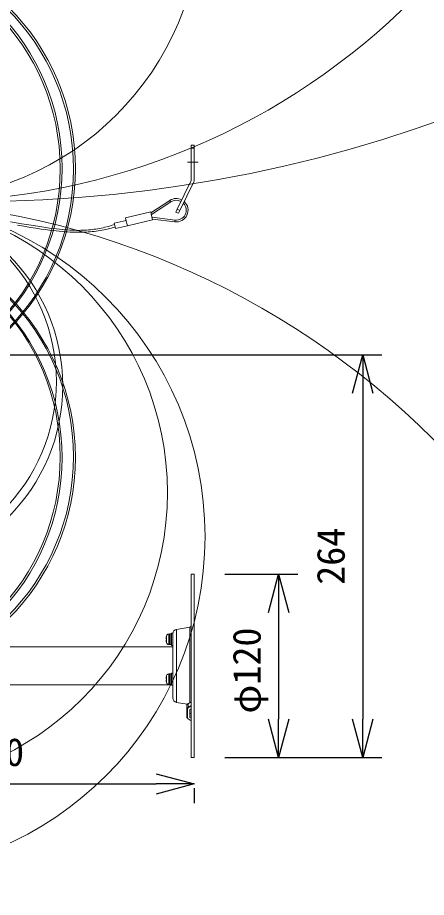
# Model space of a CAD drawing. Units: millimetres, scale not verified. Extents: x -81 to 100, y -72 to 215.
# Drawn here: x 12.8 to 39.5, y -11 to 46.6 of the extents above; entities that cross this region are included whole.
import ezdxf
from ezdxf.enums import TextEntityAlignment as Align

# ---------------------------------------------------------------- set-up
doc = ezdxf.new("R2010")
doc.units = ezdxf.units.MM
doc.header["$LTSCALE"] = 0.125
doc.layers.add('0-0_0', color=7, linetype='Continuous')
doc.layers.add('0-5_SUNPO', color=7, linetype='Continuous')
doc.layers.add('0-6_GAIKEI', color=1, linetype='Continuous', lineweight=18)
doc.styles.add('ＭＳ ゴシック', font='')
doc.styles.get('ＭＳ ゴシック').set_extended_font_data('MS Gothic')

# ---------------------------------------------------------------- blocks, each defined once
blk = doc.blocks.new('_Open30')
at = {"layer": '0-0_0'}
blk.add_line((0, 0), (-1, 0), dxfattribs=at)
blk.add_lwpolyline([(-1, 0.26795), (0, 0), (-1, -0.26795)], dxfattribs=at)
blk = doc.blocks.new('D7')
at = {"layer": '0-5_SUNPO'}
for p, q in [((192.0086, 83.8217), (192.0086, 56.6675)), ((194.5086, 57.9175), (215.4971, 57.9175)), ((217.9971, 57.6523), (217.9971, 56.6675))]:
    blk.add_line(p, q, dxfattribs=at)
at = {"layer": '0-5_SUNPO', "xscale": 2.5, "yscale": 2.5, "rotation": 180}
blk.add_blockref('_Open30', (192.0086, 57.9175), dxfattribs=at)
at = {"layer": '0-5_SUNPO', "xscale": 2.5, "yscale": 2.5}
blk.add_blockref('_Open30', (217.9971, 57.9175), dxfattribs=at)
at = {"layer": '0-5_SUNPO', "style": 'ＭＳ ゴシック'}
blk.add_text('260', height=1.833, dxfattribs=at).set_placement((203.1278, 58.5425), align=Align.BOTTOM_LEFT)
blk = doc.blocks.new('D8')
at = {"layer": '0-5_SUNPO'}
for p, q in [((219.9971, 71.6523), (224.7719, 71.6523)), ((223.5219, 69.1523), (223.5219, 62.1523)), ((219.9971, 59.6523), (224.7719, 59.6523))]:
    blk.add_line(p, q, dxfattribs=at)
at = {"layer": '0-5_SUNPO', "xscale": 2.5, "yscale": 2.5}
for p, rotation in [((223.5219, 71.6523), 90), ((223.5219, 59.6523), 270)]:
    blk.add_blockref('_Open30', p, dxfattribs=dict(at, rotation=rotation))
at = {"layer": '0-5_SUNPO', "style": 'ＭＳ ゴシック'}
blk.add_text('φ120', height=1.833, rotation=90, dxfattribs=at).set_placement((222.8969, 62.5273), align=Align.BOTTOM_LEFT)
blk = doc.blocks.new('D12')
at = {"layer": '0-5_SUNPO'}
for p, q in [((204.5475, 86.0223), (230.2719, 86.0223)), ((229.0219, 83.5223), (229.0219, 62.1523)), ((219.9971, 59.6523), (230.2719, 59.6523))]:
    blk.add_line(p, q, dxfattribs=at)
at = {"layer": '0-5_SUNPO', "xscale": 2.5, "yscale": 2.5}
for p, rotation in [((229.0219, 86.0223), 90), ((229.0219, 59.6523), 270)]:
    blk.add_blockref('_Open30', p, dxfattribs=dict(at, rotation=rotation))
at = {"layer": '0-5_SUNPO', "style": 'ＭＳ ゴシック'}
blk.add_text('264', height=1.833, rotation=90, dxfattribs=at).set_placement((228.3969, 70.9623), align=Align.BOTTOM_LEFT)

msp = doc.modelspace()

# ---------------------------------------------------------------- linework, layer by layer
at = {"layer": '0-6_GAIKEI'}
for p, q in [((24.3504, 38.2523), (24.1504, 38.2523)), ((24.1504, 38.2523), (24.1504, 35.9569)), ((24.3504, 38.0523), (24.1504, 38.0523)), ((24.3504, 35.9569), (24.3504, 38.2523)), ((24.1484, 35.9482), (23.2364, 34.0616)), ((23.4165, 33.9746), (24.3285, 35.8611)), ((21.5198, 33.8326), (22.7524, 34.642)), ((22.7524, 34.642), (22.7853, 34.5918)), ((22.8182, 34.5417), (22.7853, 34.5918)), ((21.5486, 33.7079), (22.8182, 34.5417)), ((23.2364, 34.0616), (23.4165, 33.9746)), ((21.5066, 33.8893), (19.8504, 33.506)), ((19.8504, 33.506), (19.8821, 33.369)), ((21.5066, 33.8893), (21.5383, 33.7524)), ((21.5383, 33.7524), (21.6284, 33.3632)), ((21.5864, 33.5446), (23.0932, 33.3535)), ((23.3294, 33.7945), (23.4165, 33.9746)), ((19.891, 33.3306), (19.1116, 33.1502)), ((19.1118, 33.1502), (19.1874, 32.8208)), ((19.9722, 32.9799), (19.1928, 32.7995)), ((19.8821, 33.369), (19.9722, 32.9799)), ((21.6284, 33.3632), (19.9722, 32.9799)), ((21.6153, 33.42), (23.0781, 33.2345)), ((23.0781, 33.2345), (23.0857, 33.294)), ((23.0932, 33.3535), (23.0857, 33.294)), ((19.1878, 32.8209), (19.1928, 32.7995)), ((23.1983, 6.5438), (23.1983, 1.7608)), ((24.0678, 1.7545), (24.0678, 6.6971)), ((22.5341, 6.0973), (22.5348, 6.0973)), ((22.5415, 6.1268), (22.5415, 5.6578)), ((22.6784, 6.2375), (22.7493, 6.2412)), ((22.6784, 6.2375), (22.6784, 5.5471)), ((22.7493, 5.5434), (22.7493, 6.2412)), ((22.7504, 6.2412), (22.7493, 6.2412)), ((22.7704, 6.2323), (22.7704, 5.5523)), ((22.7804, 6.2423), (22.7804, 5.5423)), ((22.8604, 6.2423), (22.7804, 6.2423)), ((22.8604, 5.5423), (22.8604, 6.2423)), ((22.8704, 5.4923), (22.8704, 6.2923)), ((22.9504, 6.2923), (22.8704, 6.2923)), ((22.5348, 5.6873), (22.5341, 5.6873)), ((22.6784, 5.5471), (22.7493, 5.5434)), ((22.7504, 5.5434), (22.7493, 5.5434)), ((22.8604, 5.5423), (22.7804, 5.5423)), ((22.9504, 5.4923), (22.8704, 5.4923)), ((22.5341, 3.4873), (22.5348, 3.4873)), ((22.5415, 3.5168), (22.5415, 3.0478)), ((22.6784, 3.6275), (22.7493, 3.6312)), ((22.6784, 3.6275), (22.6784, 2.9371)), ((22.7493, 2.9334), (22.7493, 3.6312)), ((22.7504, 3.6312), (22.7493, 3.6312)), ((22.7704, 3.6223), (22.7704, 2.9423)), ((22.7804, 3.6323), (22.7804, 2.9323)), ((22.8604, 3.6323), (22.7804, 3.6323)), ((22.8604, 2.9323), (22.8604, 3.6323)), ((22.8704, 2.8823), (22.8704, 3.6823)), ((22.9504, 3.6823), (22.8704, 3.6823)), ((22.5348, 3.0773), (22.5341, 3.0773)), ((22.6784, 2.9371), (22.7493, 2.9334)), ((22.7504, 2.9334), (22.7493, 2.9334)), ((22.8604, 2.9323), (22.7804, 2.9323)), ((22.9504, 2.8823), (22.8704, 2.8823)), ((24.1504, 1.7964), (23.9418, 1.6726)), ((23.9458, 1.6822), (24.1504, 1.8036)), ((23.8704, 0.8006), (23.8704, 1.5643)), ((23.9004, 0.7794), (23.9004, 1.3027)), ((24.1504, 1.5071), (23.9611, 1.3947)), ((24.0704, 1.3027), (24.1504, 1.3501)), ((24.0704, 1.3027), (24.0704, 0.7794)), ((23.9611, 0.6873), (24.1504, 0.575)), ((24.1504, 1.0148), (24.0704, 1.0622)), ((24.1504, 0.7319), (24.0704, 0.7794))]:
    msp.add_line(p, q, dxfattribs=at)
at = {"layer": '0-6_GAIKEI', "color": 3}
msp.add_line((23.9004, 37.1523), (24.6004, 37.1523), dxfattribs=at)
at = {"layer": '0-6_GAIKEI', "color": 7}
for p, q in [((24.1504, 10.1523), (24.1504, -1.8477)), ((24.1504, 10.1523), (24.3504, 10.1523)), ((24.3504, -1.8477), (24.3504, 10.1523)), ((24.0678, 6.6971), (23.1983, 6.5438)), ((22.9504, 6.2923), (22.9504, 2.0562)), ((22.9504, 5.4023), (8.4004, 5.4023)), ((22.8704, 2.9023), (8.4004, 2.9023)), ((23.8956, 1.6378), (23.1983, 1.7608)), ((24.1504, -1.8477), (24.3504, -1.8477))]:
    msp.add_line(p, q, dxfattribs=at)
at = {"layer": '0-6_GAIKEI'}
for points in [[(23.2364, 34.0616), (23.1494, 33.8816), (23.3294, 33.7945)], [(12.3205, 33.2471), (13.0773, 33.1171), (13.8368, 32.9887), (14.2365, 32.9237), (14.6377, 32.862), (14.8836, 32.8267), (15.1299, 32.7939), (15.3308, 32.7694), (15.5319, 32.7471), (15.7083, 32.7297), (15.8848, 32.7146), (16.0452, 32.7029), (16.2056, 32.6934), (16.3546, 32.6866), (16.5035, 32.682), (16.644, 32.6796), (16.7843, 32.6794), (16.9182, 32.6812), (17.0519, 32.6852), (17.1806, 32.6909), (17.3092, 32.6988), (17.4339, 32.7084)], [(12.7782, 33.021), (13.2071, 32.9478), (13.637, 32.8767), (13.988, 32.8209), (14.34, 32.7676), (14.6086, 32.7292), (14.8778, 32.6932), (15.1001, 32.6657), (15.3226, 32.6405), (15.5171, 32.6206), (15.7118, 32.603), (15.8881, 32.5891), (16.0644, 32.5774), (16.2275, 32.5686), (16.3906, 32.562), (16.5441, 32.5578), (16.6974, 32.5557), (16.8433, 32.5558), (16.9891, 32.5579), (17.1292, 32.562), (17.2691, 32.5682), (17.4047, 32.5762), (17.5401, 32.5863), (17.6723, 32.5981), (17.8042, 32.612)], [(17.4339, 32.7084), (17.5584, 32.7201), (17.68, 32.7336), (17.8014, 32.749), (17.9207, 32.7663), (18.0398, 32.7855), (18.1576, 32.8066), (18.2751, 32.8297), (18.3918, 32.8546), (18.5082, 32.8816), (18.7398, 32.9413), (18.9707, 33.0092), (19.1321, 33.0616)], [(17.8042, 32.612), (17.9339, 32.6276), (18.0634, 32.6453), (18.1915, 32.6648), (18.3193, 32.6863), (18.4462, 32.7097), (18.5729, 32.7351), (18.8251, 32.7917), (19.0765, 32.8564), (19.173, 32.8835)], [(22.5151, 5.9773), (22.5132, 5.9443), (22.5135, 5.9324), (22.5141, 5.9289), (22.5144, 5.9279), (22.5147, 5.9275), (22.5151, 5.9273), (22.5348, 5.9273)], [(22.5151, 5.8073), (22.5132, 5.8402), (22.5135, 5.8521), (22.5143, 5.8563)], [(22.5151, 5.9273), (22.5148, 5.9274), (22.5147, 5.9275), (22.5143, 5.9281), (22.5139, 5.9295), (22.5134, 5.934), (22.514, 5.964), (22.5151, 5.9773)], [(22.5348, 5.8573), (22.5151, 5.8573), (22.5148, 5.8572), (22.5147, 5.857), (22.5143, 5.8565), (22.5139, 5.8551), (22.5134, 5.8506), (22.514, 5.8206), (22.5151, 5.8073)], [(22.5151, 3.3673), (22.5132, 3.3343), (22.5135, 3.3224), (22.5141, 3.3189), (22.5144, 3.3179), (22.5147, 3.3175), (22.5151, 3.3173), (22.5348, 3.3173)], [(22.5151, 3.1973), (22.5132, 3.2303), (22.5135, 3.2421), (22.5141, 3.2456), (22.5144, 3.2467), (22.5147, 3.2471), (22.5151, 3.2473)], [(22.5151, 3.3173), (22.5148, 3.3174), (22.5147, 3.3175), (22.5143, 3.3181), (22.5139, 3.3195), (22.5134, 3.324), (22.514, 3.354), (22.5151, 3.3673)], [(22.5348, 3.2473), (22.5151, 3.2473), (22.5148, 3.2472), (22.5147, 3.247), (22.5143, 3.2465), (22.5139, 3.2451), (22.5134, 3.2406), (22.514, 3.2106), (22.5151, 3.1973)], [(23.9458, 1.6822), (23.9208, 1.6645), (23.9004, 1.6439), (23.8851, 1.6212), (23.8741, 1.5934), (23.8704, 1.5643)], [(23.9418, 1.6726), (23.9418, 1.4322), (24.1504, 1.556)], [(24.1504, 0.5613), (23.9458, 0.6827), (23.9208, 0.7004), (23.9004, 0.721), (23.8851, 0.7437), (23.8741, 0.7715), (23.8704, 0.8006)]]:
    msp.add_lwpolyline(points, dxfattribs=at)
for centre, radius in [((9.7964, 125.0105), 90.4416), ((6.6698, 79.8054), 45.2368), ((5.8385, 53.644), 18.9654), ((1.1133, 36.7488), 14.5879), ((1.6308, 36.7337), 14.9398), ((1.5815, 36.6857), 14.8664), ((1.0642, 36.7013), 14.515), ((2.1754, -18.7669), 53.4379), ((2.8994, 12.6227), 22.1579), ((3.4511, 15.5004), 19.1469), ((3.3387, 22.7814), 11.9898), ((3.5906, 22.4934), 12.1525), ((1.1133, 17.7957), 14.5879), ((1.0642, 17.8432), 14.515), ((1.6308, 17.8109), 14.9398), ((1.5815, 17.8589), 14.8664)]:
    msp.add_circle(centre, radius, dxfattribs=at)
for centre, radius, start, end in [((24.1304, 35.9569), 0.02, 334.20001, 0), ((24.1304, 35.9569), 0.22, 334.20001, 0.00001), ((23.175, 33.9983), 0.77, 62.13627, 123.29211), ((23.175, 33.9983), 0.65, 61.75499, 123.29211), ((23.175, 33.9983), 0.77, 262.77215, 46.99804), ((23.175, 33.9983), 0.65, 262.77215, 43.69196), ((23.4104, 5.8923), 0.8993, 166.82357, 174.57653), ((23.4104, 5.8923), 0.8993, 185.42347, 193.17643), ((23.4104, 5.8923), 0.9, 164.89936, 166.83372), ((23.4104, 5.8923), 0.8763, 177.71107, 182.28893), ((22.6863, 6.0877), 0.15, 93, 164.89936), ((22.7504, 6.2212), 0.02, 0, 90), ((22.7804, 6.2323), 0.01, 90, 179.99999), ((22.8604, 6.2323), 0.01, 0, 90), ((23.4104, 5.8923), 0.9, 193.16628, 195.10064), ((22.6863, 5.6969), 0.15, 195.10064, 267), ((22.7504, 5.5634), 0.02, 270, 0), ((22.7804, 5.5523), 0.01, 179.99999, 270), ((22.8604, 5.5523), 0.01, 270, 0), ((23.4104, 3.2823), 0.8993, 166.82357, 174.57653), ((23.4104, 3.2823), 0.9, 164.89936, 166.83372), ((22.6863, 3.4777), 0.15, 93, 164.89936), ((22.7504, 3.6112), 0.02, 0, 90), ((22.7804, 3.6223), 0.01, 90, 180), ((22.8604, 3.6223), 0.01, 0, 90), ((23.4104, 3.2823), 0.8993, 185.42347, 193.17643), ((23.4104, 3.2823), 0.8763, 177.71107, 182.28893), ((23.4104, 3.2823), 0.9, 193.16628, 195.10064), ((22.6863, 3.0869), 0.15, 195.10064, 267), ((22.7504, 2.9534), 0.02, 270, 0), ((22.7804, 2.9423), 0.01, 179.99999, 270), ((22.8604, 2.9423), 0.01, 270, 0)]:
    msp.add_arc(centre, radius, start, end, dxfattribs=at)
at = {"layer": '0-6_GAIKEI', "color": 7}
for centre, radius, start, end in [((23.2504, 6.2484), 0.3, 100, 179.797), ((24.0504, 6.7956), 0.1, 280, 0), ((23.2504, 2.0562), 0.3, 179.99999, 260)]:
    msp.add_arc(centre, radius, start, end, dxfattribs=at)
at = {"layer": '0-6_GAIKEI'}
for centre, major_axis, ratio, start_param, end_param in [((24.0704, 1.5643), (0.2, 0), 0.707107, 2.2690372, 3.1415927), ((24.0704, 1.3239), (-0.2, 0), 0.707107, 5.4106299, 6.2831853), ((23.9004, 1.3239), (0.03, 0), 0.707107, 3.1415927, 4.712389), ((24.0704, 1.3027), (-0.17, 0), 0.707107, 5.4106299, 6.2831853), ((23.9611, 1.6564), (-0.0153, 0.0258), 0.454579, 6.2830899, 6.9368318), ((23.9611, 1.4159), (-0.0153, 0.0258), 0.454579, 0.6536465, 2.2244428), ((23.9004, 0.8006), (-0.03, 0), 0.707107, 6.2831853, 7.8539816), ((24.0704, 0.7794), (-0.17, 0), 0.707107, 6.2831853, 7.1557407), ((23.9611, 0.7085), (0.0153, 0.0258), 0.454579, 3.141688, 4.0587425), ((24.1804, 1.041), (-0.03, 0), 0.707107, 0, 0.0489997), ((24.1804, 0.546), (-0.03, 0), 0.707107, 6.2831853, 6.3376844)]:
    msp.add_ellipse(centre, major_axis=major_axis, ratio=ratio, start_param=start_param, end_param=end_param, dxfattribs=at)

# ---------------------------------------------------------------- block references
at = {"layer": '0-5_SUNPO'}
for name in ['D12', 'D7', 'D8']:
    msp.add_blockref(name, (-193.6467, -61.5), dxfattribs=at)

doc.saveas('drawing.dxf')
